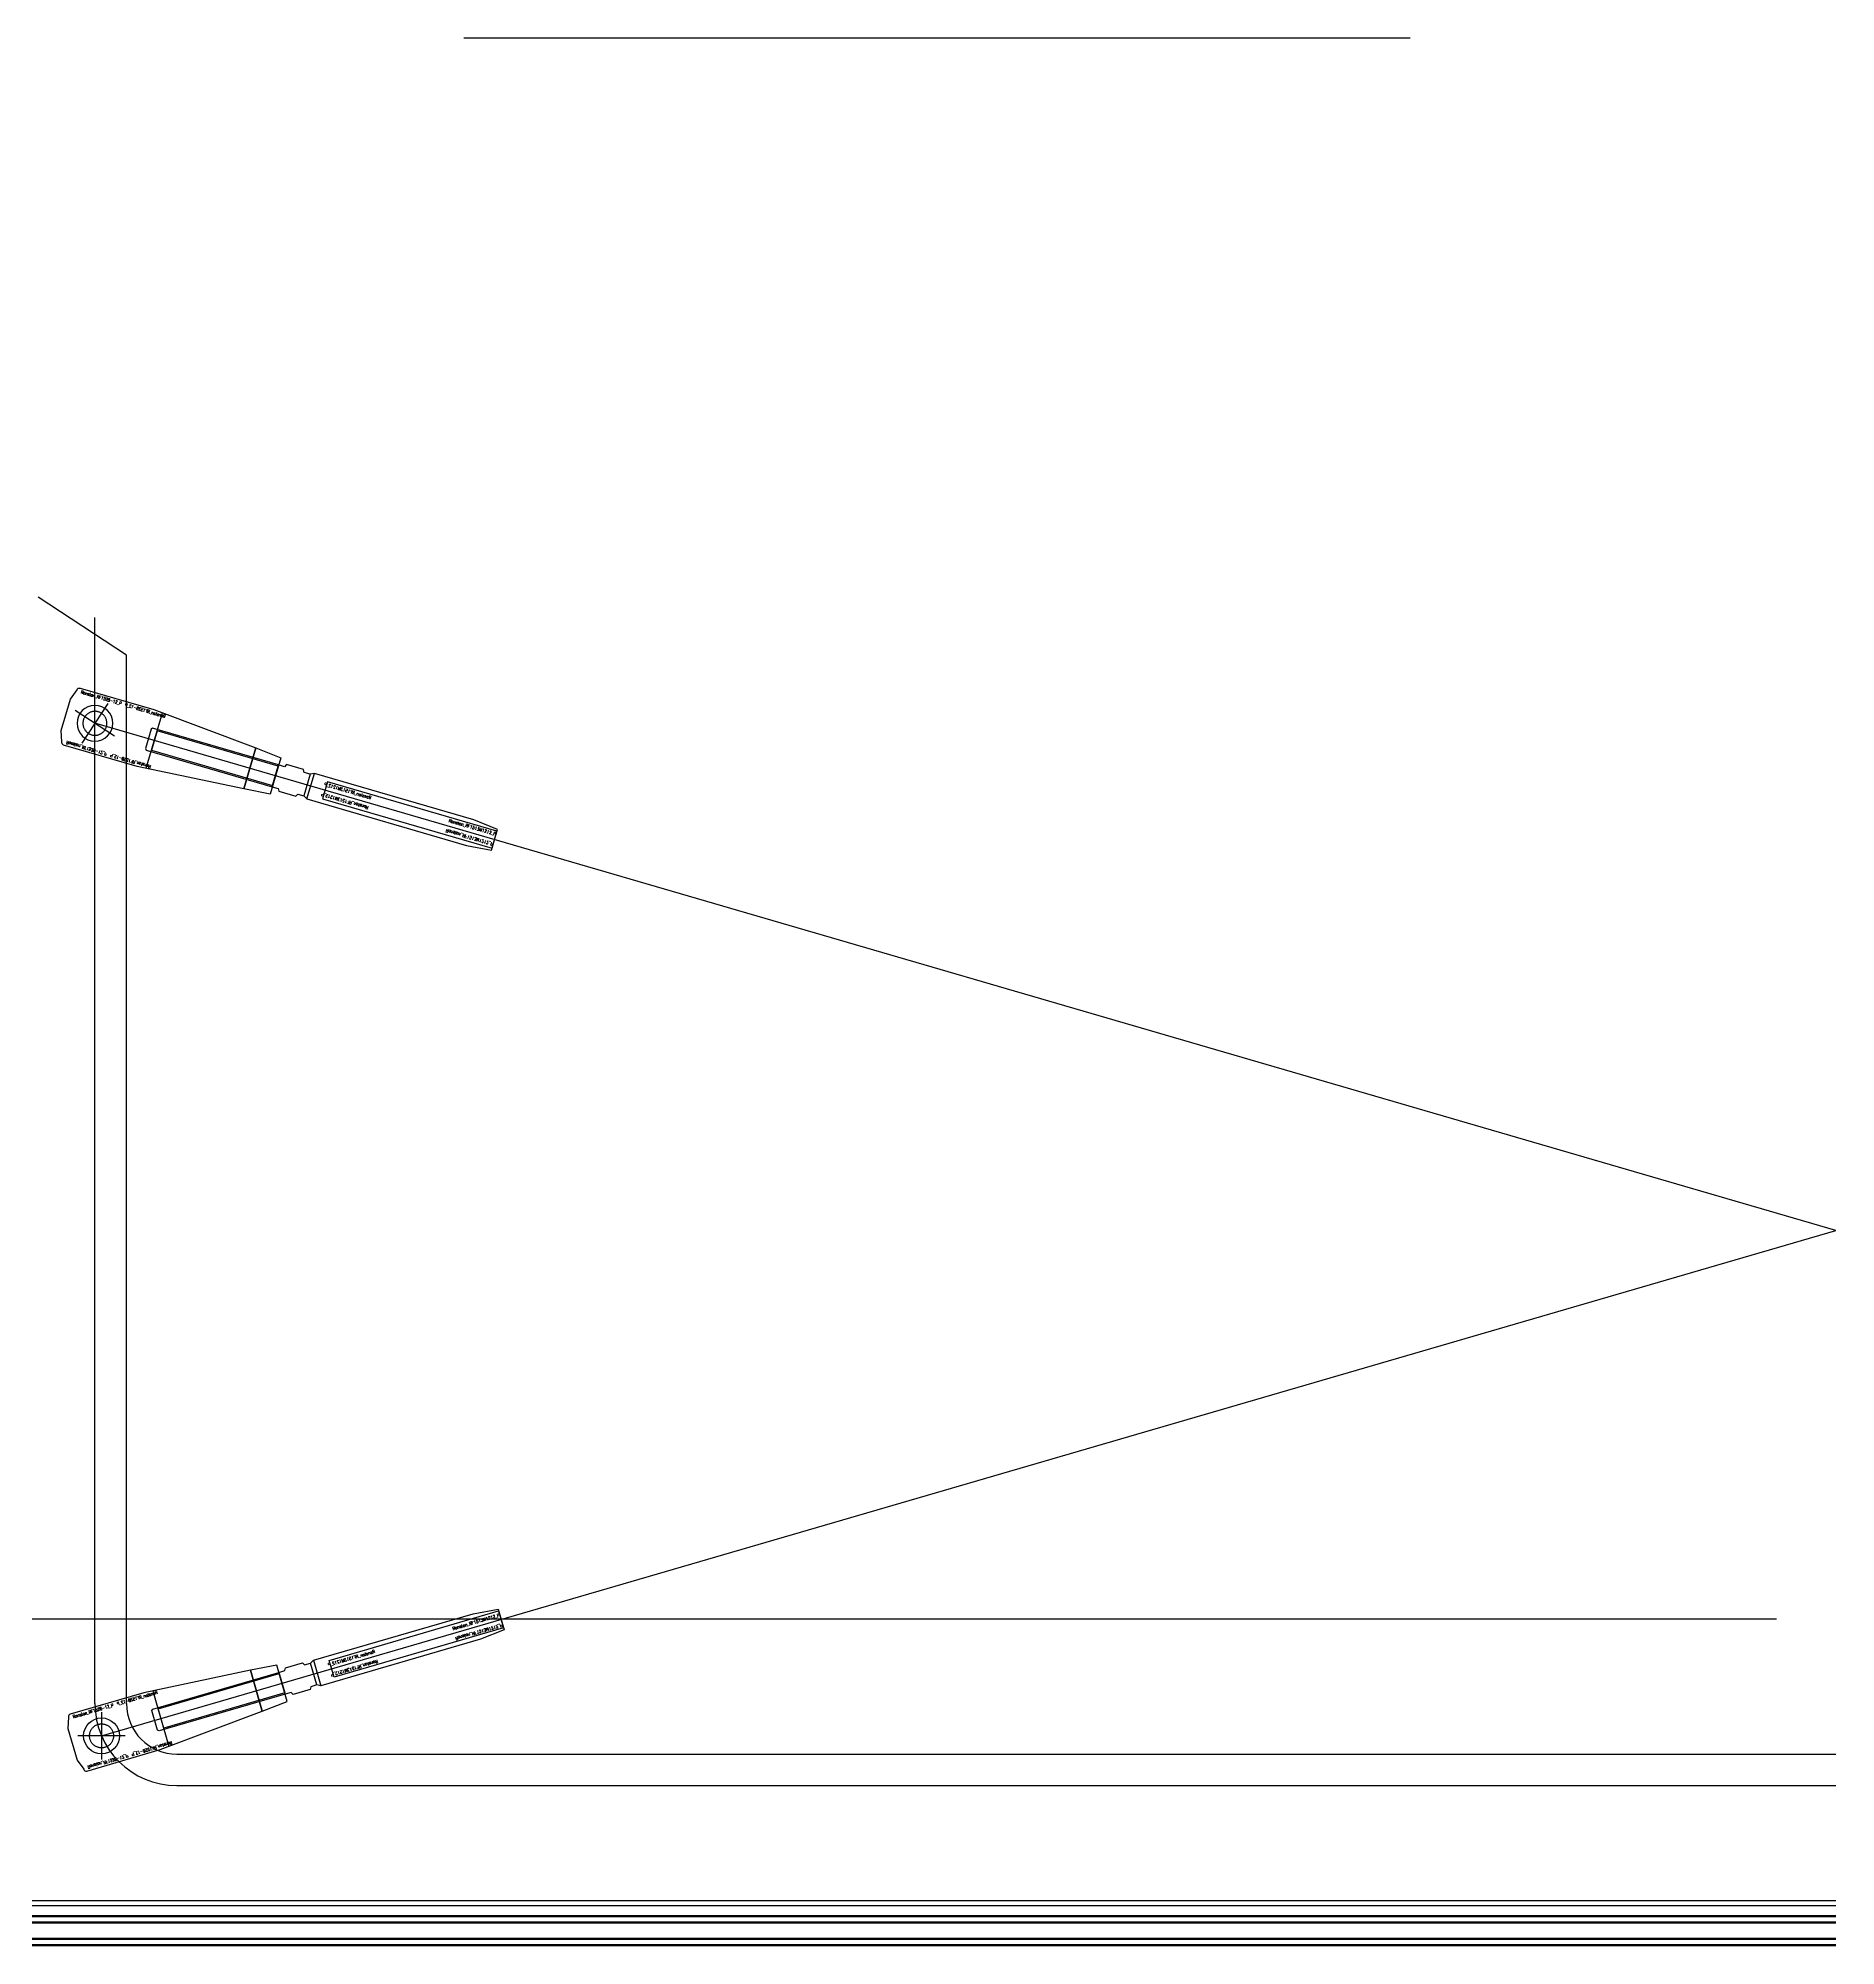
# Model space of a CAD drawing. Extents: x -163002 to 22103, y -98847 to 51643.
# Drawn here: x -110175 to -108750, y 34538 to 36050 of the extents above; entities that cross this region are included whole.
import ezdxf

# ---------------------------------------------------------------- set-up
doc = ezdxf.new("R2010")
doc.units = 0
doc.header["$LTSCALE"] = 1000
doc.header["$MEASUREMENT"] = 0
doc.linetypes.add('S2108a$0$HIDDEN', pattern=[0.375, 0.25, -0.125])
doc.layers.get('0').update_dxf_attribs({"linetype": 'CONTINUOUS'})
for name, color, linetype in [('S2108a$0$AR-03-001-4$0$hatch', 8, 'CONTINUOUS'), ('S2108a$0$Aux (not print)', 11, 'CONTINUOUS'), ('S2108a$0$buila', 14, 'S2108a$0$HIDDEN'), ('S2108a$0$Die No(Not Print)', 11, 'CONTINUOUS'), ('S2108a$0$glass-p', 1, 'CONTINUOUS'), ('S2108a$0$SS Cable', 9, 'CONTINUOUS'), ('S2108a$0$Steel', 30, 'CONTINUOUS')]:
    doc.layers.add(name, color=color, linetype=linetype)
doc.styles.add('S2108a$0$ROMANS', font='romans', dxfattribs={"width": 0.9})

# ---------------------------------------------------------------- blocks, each defined once
blk = doc.blocks.new('S2108a$0$Ronstan_RF1528-12_P')
at = {"layer": 'S2108a$0$Aux (not print)', "linetype": 'S2108a$0$HIDDEN'}
blk.add_circle((0, 0), 9.5, dxfattribs=at)
at = {"layer": 'S2108a$0$Aux (not print)'}
for p in [(0, 0), (149, 0)]:
    blk.add_point(p, dxfattribs=at)
at = {"layer": 'S2108a$0$SS Cable', "color": 8, "linetype": 'S2108a$0$HIDDEN'}
blk.add_line((49, 22.9), (49, -23), dxfattribs=at)
at = {"layer": 'S2108a$0$SS Cable', "color": 0, "linetype": 'ByBlock'}
blk.add_lwpolyline([(-19, 23.5, 0.414214), (-21, 21.5), (-24, 13), (-24, -13), (-21, -21.5, 0.414214), (-19, -23.5), (41.7, -23.5), (127.8, -16.9), (127.8, 16.9), (41.7, 23.5)], format="xyb", close=True, dxfattribs=at)
blk.add_lwpolyline([(127.8, -16.9), (149, -15), (149, 15), (127.8, 16.9)], close=True, dxfattribs=at)
at = {"layer": 'S2108a$0$SS Cable', "color": 8, "linetype": 'S2108a$0$HIDDEN'}
blk.add_lwpolyline([(49, 8), (149, 8), (149, -8), (49, -8)], close=True, dxfattribs=at)
at = {"layer": 'S2108a$0$Steel', "color": 8}
blk.add_circle((0, 0), 14.2, dxfattribs=at)
at = {"layer": 'S2108a$0$Aux (not print)', "style": 'S2108a$0$ROMANS', "width": 0.7}
for text_generation_flag, p in [(6, (-17.5, 19.6)), (4, (52.2, 19.6))]:
    blk.add_text('Ronstan_RF1528-12_P', height=2.5, rotation=180, dxfattribs=dict(at, text_generation_flag=text_generation_flag)).set_placement(p)
for text_generation_flag, p in [(4, (-17.5, -19.6)), (6, (52.2, -19.6))]:
    blk.add_text('Ronstan_RF1528-12_P', height=2.5, dxfattribs=dict(at, text_generation_flag=text_generation_flag)).set_placement(p)
blk = doc.blocks.new('S2108a$0$Ronstan_RF1513M1212_P')
at = {"layer": 'S2108a$0$Aux (not print)', "linetype": 'S2108a$0$HIDDEN'}
blk.add_lwpolyline([(0, -9), (-104, -9), (-105, -8), (-105, 8), (-104, 9), (0, 9)], dxfattribs=at)
blk.add_lwpolyline([(180.9, -7), (40.9, -7), (40.9, 7), (180.9, 7)], close=True, dxfattribs=at)
at = {"layer": 'S2108a$0$Aux (not print)'}
for p in [(0, 0), (180.9, 0)]:
    blk.add_point(p, dxfattribs=at)
at = {"layer": 'S2108a$0$SS Cable', "linetype": 'ByBlock'}
blk.add_line((26.1, -9), (26.1, 9), dxfattribs=at)
blk.add_line((26.1, -9), (26.1, 9), dxfattribs=at)
at = {"layer": 'S2108a$0$SS Cable', "color": 0, "linetype": 'ByBlock'}
for points in [[(0, 9), (5, 9), (6, 11), (20.1, 11), (21.1, 9), (26.1, 9), (29.1, 10.5), (160.9, 10.5), (180.9, 8.5), (180.9, -8.5), (160.9, -10.5), (29.1, -10.5), (26.1, -9), (21.1, -9), (20.1, -11), (6, -11), (5, -9), (0, -9)], [(26.1, 9), (29.1, 10.5), (29.1, -10.5), (26.1, -9)]]:
    blk.add_lwpolyline(points, close=True, dxfattribs=at)
at = {"layer": 'S2108a$0$Die No(Not Print)', "extrusion": (0, 0, -1), "char_height": 2.5, "width": 32.638, "attachment_point": 1, "style": 'S2108a$0$ROMANS'}
for insert, text_direction in [((77.8, 5), (-1, 0, 0)), ((141.9, -5.8), (1, 0, 0))]:
    blk.add_mtext('Ronstan_RF1513M1212_P', dxfattribs=dict(at, insert=insert, text_direction=text_direction))
at = {"layer": 'S2108a$0$Die No(Not Print)', "insert": (141.9, 5), "char_height": 2.5, "width": 32.638, "attachment_point": 1, "style": 'S2108a$0$ROMANS'}
blk.add_mtext('Ronstan_RF1513M1212_P', dxfattribs=at)
at = {"layer": 'S2108a$0$Die No(Not Print)', "insert": (77.8, -5.8), "char_height": 2.5, "width": 32.638, "attachment_point": 1, "rotation": 180, "style": 'S2108a$0$ROMANS'}
blk.add_mtext('Ronstan_RF1513M1212_P', dxfattribs=at)
blk = doc.blocks.new('S2108a')
at = {"layer": 'S2108a$0$AR-03-001-4$0$hatch'}
blk.add_lwpolyline([(-108796.9, 34797.1), (-111653.9, 34797.1)], dxfattribs=at)
at = {"layer": 'S2108a$0$buila', "ltscale": 3}
blk.add_line((-105712.4, 36050.092), (-132749.9, 36050.1), dxfattribs=at)
at = {"layer": 'S2108a$0$glass-p'}
for p, q in [((-110104.897, 35561.126), (-110174.897, 35607.08)), ((-110129.897, 35138.106), (-110129.897, 35590.98)), ((-110129.897, 35138.106), (-110129.897, 35590.98)), ((-110104.897, 35138.106), (-110104.897, 35561.126)), ((-110114.261, 35496.815), (-110145.533, 35517.344)), ((-110119.632, 35522.715), (-110140.161, 35491.444)), ((-108749.898, 35105.045), (-110129.897, 35507.08)), ((-110129.897, 34730.106), (-110129.897, 35138.106)), ((-110104.897, 34730.106), (-110104.897, 35138.106)), ((-110124.657, 34704.537), (-108749.898, 35105.045)), ((-110124.657, 34723.241), (-110124.657, 34685.833)), ((-110105.953, 34704.537), (-110143.361, 34704.537)), ((-110064.897, 34690.106), (-108749.898, 34690.106)), ((-110064.897, 34665.106), (-108749.898, 34665.106)), ((-110184.897, 34574.106), (-108749.898, 34574.106)), ((-110184.897, 34570.106), (-108749.898, 34570.106)), ((-108749.898, 34561.106), (-110208.897, 34561.106)), ((-110208.897, 34557.106), (-108749.898, 34557.106)), ((-108749.898, 34543.106), (-110208.897, 34543.106)), ((-110208.897, 34539.106), (-108749.898, 34539.106))]:
    blk.add_line(p, q, dxfattribs=at)
for points in [[(-108749.898, 34556.106), (-110207.897, 34556.106), (-110208.897, 34557.106), (-110208.897, 34561.106), (-110207.897, 34562.106), (-108749.898, 34562.106)], [(-108749.898, 34538.106), (-110207.897, 34538.106), (-110208.897, 34539.106), (-110208.897, 34543.106), (-110207.897, 34544.106), (-108749.898, 34544.106)]]:
    blk.add_lwpolyline(points, dxfattribs=at)
for radius in [65, 40]:
    blk.add_arc((-110064.897, 34730.106), radius, 180, 270, dxfattribs=at)
at = {"layer": 'S2108a$0$glass-p', "xscale": -1, "rotation": 163.7575935309149}
for name, p in [('S2108a$0$Ronstan_RF1528-12_P', (-110129.897, 35507.08)), ('S2108a$0$Ronstan_RF1513M1212_P', (-109986.844, 35465.404))]:
    blk.add_blockref(name, p, dxfattribs=at)
at = {"layer": 'S2108a$0$glass-p', "rotation": 16.24240646908515}
for name, p in [('S2108a$0$Ronstan_RF1513M1212_P', (-109981.604, 34746.213)), ('S2108a$0$Ronstan_RF1528-12_P', (-110124.657, 34704.537))]:
    blk.add_blockref(name, p, dxfattribs=at)

msp = doc.modelspace()

# ---------------------------------------------------------------- block references
msp.add_blockref('S2108a', (0, 0))

doc.saveas('drawing.dxf')
